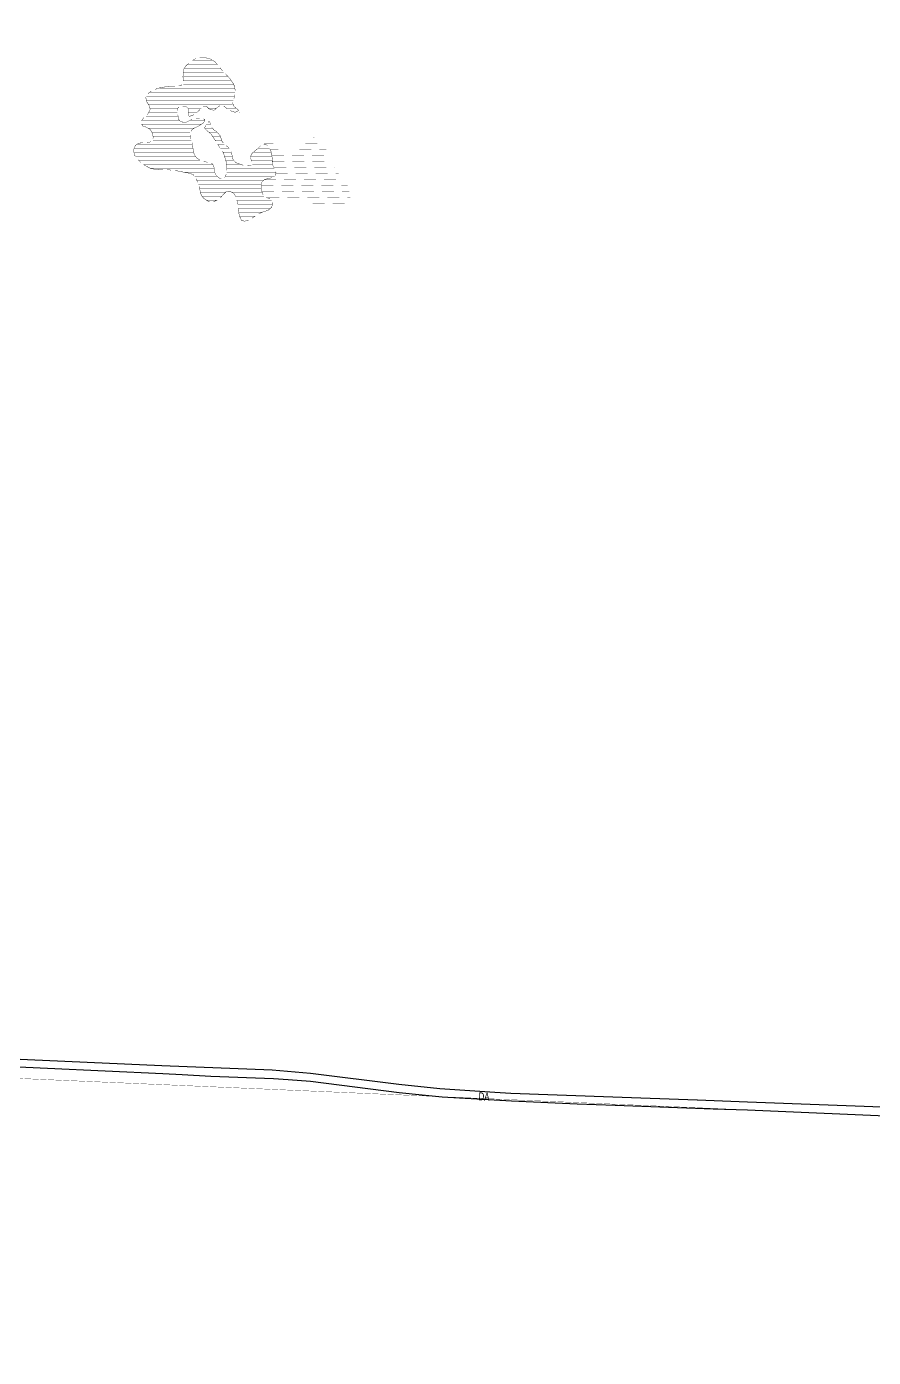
# Model space of a CAD drawing. Extents: x 204256 to 207861, y 4845615 to 4848347.
# Drawn here: x 206515 to 206938, y 4845615 to 4846280 of the extents above; entities that cross this region are included whole.
import ezdxf

# ---------------------------------------------------------------- set-up
doc = ezdxf.new("R2010")
doc.units = 0
doc.header["$LTSCALE"] = 1.5
doc.header["$MEASUREMENT"] = 0
for name, color, linetype in [('HD-AREA-SUJ-INUND', 170, 'CONTINUOUS'), ('HD-HACH-HIDROG', 160, 'CONTINUOUS'), ('HD-LAGOS-INTER', 170, 'CONTINUOUS'), ('LM-LIM-SETOR-FISCAL', 7, 'CONTINUOUS'), ('SV-EIXO-RUA-PAV', 20, 'CONTINUOUS'), ('SV-RUA-PAVIM-S-GUIA-C-GUIA', 7, 'CONTINUOUS'), ('SV-TXT-RUA-PAV-S-GUIA-C-GUIA', 7, 'CONTINUOUS')]:
    doc.layers.add(name, color=color, linetype=linetype)
doc.styles.add('ARIAL', font='ARIAL.TTF')
doc.linetypes.add('Limite', pattern='A,20,-3,[130,ltypeshp.shx,S=6.35,R=0,X=0,Y=0],-3,20', length=46)

# ---------------------------------------------------------------- blocks, each defined once
blk = doc.blocks.new('*X14')
at = {"layer": 'HD-HACH-HIDROG', "const_width": 0.13}
for points in [[(206598.064836, 4846263.277917), (206607.712333, 4846263.278013)], [(206593.040654, 4846257.277767), (206613.257971, 4846257.27797)], [(206593.569932, 4846259.277806), (206611.523078, 4846259.277985)], [(206595.340198, 4846261.277856), (206609.966743, 4846261.278003)], [(206581.045782, 4846249.277516), (206618.929945, 4846249.277894)], [(206593.027243, 4846253.277701), (206616.874957, 4846253.27794)], [(206593.027243, 4846251.277668), (206618.202663, 4846251.27792)], [(206593.033807, 4846255.277734), (206615.23858, 4846255.277956)], [(206574.499846, 4846243.277351), (206618.065811, 4846243.277787)], [(206574.581806, 4846245.277385), (206618.742365, 4846245.277826)], [(206576.466138, 4846247.277437), (206618.942317, 4846247.277861)], [(206575.514783, 4846241.277328), (206617.649137, 4846241.27775)], [(206575.972309, 4846237.277267), (206590.034691, 4846237.277407)], [(206576.560539, 4846239.277306), (206590.415855, 4846239.277444)], [(206595.555507, 4846239.277496), (206602.024095, 4846239.27756)], [(206595.646418, 4846237.277464), (206600.045769, 4846237.277508)], [(206605.501496, 4846239.277595), (206609.605256, 4846239.277636)], [(206614.497778, 4846239.277685), (206619.450695, 4846239.277735)], [(206621.119375, 4846237.277718), (206621.378509, 4846237.277721)], [(206571.886394, 4846231.277127), (206602.295272, 4846231.277431)], [(206572.162086, 4846233.277163), (206591.030723, 4846233.277351)], [(206574.503771, 4846235.277219), (206590.486011, 4846235.277379)], [(206575.767611, 4846229.277133), (206598.599453, 4846229.277361)], [(206596.503479, 4846233.277406), (206603.954405, 4846233.277481)], [(206603.695702, 4846229.277412), (206607.433037, 4846229.277449)], [(206604.478327, 4846231.277453), (206606.956177, 4846231.277478)], [(206577.348417, 4846227.277116), (206596.490356, 4846227.277307)], [(206577.874402, 4846223.277055), (206597.051491, 4846223.277247)], [(206577.961926, 4846225.277089), (206596.58028, 4846225.277275)], [(206606.016904, 4846227.277402), (206610.033883, 4846227.277442)], [(206607.599404, 4846225.277385), (206611.393652, 4846225.277423)], [(206608.97424, 4846223.277366), (206612.289129, 4846223.277399)], [(206568.501287, 4846219.276895), (206597.889666, 4846219.277189)], [(206568.581618, 4846217.276863), (206598.179438, 4846217.277159)], [(206569.990597, 4846221.276943), (206597.609031, 4846221.277219)], [(206610.208588, 4846221.277345), (206613.479509, 4846221.277378)], [(206611.568718, 4846219.277326), (206616.018879, 4846219.27737)], [(206612.932367, 4846217.277306), (206616.98987, 4846217.277347)], [(206628.019828, 4846217.277457), (206636.975962, 4846217.277547)], [(206630.545114, 4846219.277516), (206636.133847, 4846219.277571)], [(206633.218548, 4846221.277575), (206633.569465, 4846221.277579)], [(206569.204594, 4846215.276836), (206598.99674, 4846215.277134)], [(206570.615781, 4846213.276817), (206601.425322, 4846213.277125)], [(206573.111713, 4846211.276809), (206607.774768, 4846211.277156)], [(206613.626317, 4846215.27728), (206617.506904, 4846215.277319)], [(206614.263176, 4846213.277254), (206618.076469, 4846213.277292)], [(206614.677277, 4846211.277225), (206621.428875, 4846211.277292)], [(206626.592589, 4846215.27741), (206637.308562, 4846215.277517)], [(206626.893709, 4846213.27738), (206637.594281, 4846213.277487)], [(206627.529099, 4846211.277353), (206637.513445, 4846211.277453)], [(206576.46887, 4846209.27681), (206608.5591, 4846209.277131)], [(206593.228912, 4846207.276944), (206608.605988, 4846207.277098)], [(206598.800277, 4846205.276967), (206609.796357, 4846205.277077)], [(206599.790091, 4846203.276944), (206633.314119, 4846203.277279)], [(206614.20075, 4846205.277121), (206638.617231, 4846205.277365)], [(206614.685319, 4846207.277159), (206639.571609, 4846207.277408)], [(206614.849574, 4846209.277194), (206638.527718, 4846209.27743)], [(206600.610421, 4846201.276919), (206631.948, 4846201.277233)], [(206601.16333, 4846199.276892), (206632.04324, 4846199.277201)], [(206601.573951, 4846197.276863), (206614.180718, 4846197.276989)], [(206617.434521, 4846197.277021), (206632.390281, 4846197.277171)], [(206602.370378, 4846195.276838), (206612.428985, 4846195.276938)], [(206604.660464, 4846193.276828), (206609.762238, 4846193.276879)], [(206619.226385, 4846195.277006), (206633.443672, 4846195.277149)], [(206619.809726, 4846193.276979), (206637.185297, 4846193.277153)], [(206620.289849, 4846191.276951), (206637.693081, 4846191.277125)], [(206620.597819, 4846189.276921), (206636.808554, 4846189.277083)], [(206620.756489, 4846187.27689), (206632.461008, 4846187.277007)], [(206621.206111, 4846185.276861), (206628.985433, 4846185.276939)]]:
    blk.add_lwpolyline(points, dxfattribs=at)
blk = doc.blocks.new('*X16')
at = {"layer": 'HD-AREA-SUJ-INUND', "const_width": 0.13}
for points in [[(206657.974829, 4846224.387538), (206658.459522, 4846224.387543)], [(206633.427374, 4846221.387259), (206637.427374, 4846221.388093)], [(206636.508716, 4846218.387257), (206639.508716, 4846218.387929)], [(206637.427374, 4846221.388093), (206638.036878, 4846221.387305)], [(206639.508716, 4846218.387929), (206640.497431, 4846218.387297)], [(206650.993665, 4846218.387402), (206656.993665, 4846218.388133)], [(206654.014176, 4846221.387465), (206660.014176, 4846221.388393)], [(206660.993665, 4846218.388621), (206663.993665, 4846218.388987)], [(206663.993665, 4846218.388987), (206664.540336, 4846218.387537)], [(206637.291929, 4846215.387232), (206643.291929, 4846215.387735)], [(206637.577956, 4846212.387202), (206643.577956, 4846212.387698)], [(206638.472062, 4846209.387178), (206644.472062, 4846209.38767)], [(206647.291929, 4846215.38807), (206653.291929, 4846215.388573)], [(206647.577956, 4846212.388029), (206653.577956, 4846212.388525)], [(206648.472062, 4846209.387998), (206654.472062, 4846209.38849)], [(206657.291929, 4846215.388908), (206663.291929, 4846215.389411)], [(206657.577956, 4846212.388856), (206663.577956, 4846212.389352)], [(206658.472062, 4846209.388819), (206664.472062, 4846209.389311)], [(206668.472062, 4846209.389639), (206668.628998, 4846209.387479)], [(206633.390967, 4846203.387061), (206639.390967, 4846203.387492)], [(206639.206302, 4846206.387152), (206645.206302, 4846206.387634)], [(206643.390967, 4846203.387779), (206649.390967, 4846203.38821)], [(206649.206302, 4846206.387955), (206655.206302, 4846206.388437)], [(206653.390967, 4846203.388498), (206659.390966, 4846203.388929)], [(206659.206302, 4846206.388759), (206665.206302, 4846206.389241)], [(206663.390966, 4846203.389216), (206669.390966, 4846203.389647)], [(206669.206302, 4846206.389562), (206670.206302, 4846206.389643)], [(206670.206302, 4846206.389643), (206670.676699, 4846206.387467)], [(206631.990392, 4846200.387014), (206637.990392, 4846200.387427)], [(206632.355647, 4846197.386984), (206638.355647, 4846197.387395)], [(206641.990392, 4846200.387702), (206647.990392, 4846200.388115)], [(206642.355647, 4846197.387669), (206648.355647, 4846197.388079)], [(206651.990392, 4846200.38839), (206657.990392, 4846200.388803)], [(206652.355647, 4846197.388353), (206658.355647, 4846197.388763)], [(206661.990391, 4846200.389078), (206667.990391, 4846200.389491)], [(206662.355647, 4846197.389037), (206668.355647, 4846197.389447)], [(206671.990391, 4846200.389766), (206674.990391, 4846200.389973)], [(206672.355647, 4846197.389721), (206675.355647, 4846197.389926)], [(206674.990391, 4846200.389973), (206675.133602, 4846200.387445)], [(206675.355647, 4846197.389926), (206676.019222, 4846197.387421)], [(206635.057818, 4846194.386979), (206641.057818, 4846194.387399)], [(206637.672157, 4846191.386972), (206643.672157, 4846191.387407)], [(206645.057818, 4846194.38768), (206651.057818, 4846194.388101)], [(206647.672157, 4846191.387697), (206653.672157, 4846191.388132)], [(206655.057818, 4846194.388381), (206661.057818, 4846194.388802)], [(206657.672157, 4846191.388422), (206663.672157, 4846191.388857)], [(206665.057818, 4846194.389083), (206671.057818, 4846194.389504)], [(206667.672157, 4846191.389147), (206673.672157, 4846191.389582)], [(206675.057818, 4846194.389784), (206676.057818, 4846194.389854)], [(206676.057818, 4846194.389854), (206676.551565, 4846194.387393)], [(206637.218064, 4846188.386934), (206643.218064, 4846188.387361)], [(206638.931081, 4846185.386918), (206644.931081, 4846185.387346)], [(206647.218064, 4846188.387646), (206653.218064, 4846188.388073)], [(206648.931081, 4846185.387631), (206654.931081, 4846185.388058)], [(206657.218064, 4846188.388358), (206663.218064, 4846188.388785)], [(206658.931081, 4846185.388343), (206664.931081, 4846185.388771)], [(206667.218064, 4846188.38907), (206673.218064, 4846188.389497)], [(206668.931081, 4846185.389056), (206674.931081, 4846185.389483)], [(206677.218064, 4846188.389782), (206677.468943, 4846188.387337)], [(206678.931081, 4846185.389768), (206679.116629, 4846185.38732)], [(206654.200821, 4846182.387038), (206660.200821, 4846182.387567)], [(206660.820391, 4846179.387071), (206666.820391, 4846179.387671)], [(206664.200821, 4846182.38792), (206670.200821, 4846182.388448)], [(206666.730407, 4846176.387097), (206672.730407, 4846176.387824)], [(206670.820391, 4846179.388071), (206676.820391, 4846179.388672)], [(206674.200821, 4846182.388801), (206680.200821, 4846182.38933)], [(206676.730407, 4846176.388309), (206679.730406, 4846176.388672)], [(206679.730406, 4846176.388672), (206680.454298, 4846176.387234)], [(206680.820391, 4846179.389072), (206681.011521, 4846179.387273)]]:
    blk.add_lwpolyline(points, dxfattribs=at)

msp = doc.modelspace()

# ---------------------------------------------------------------- linework, layer by layer
at = {"layer": 'HD-LAGOS-INTER', "const_width": 0.18}
for points in [[(206597.61, 4846263.06), (206598.45, 4846263.6)], [(206598.45, 4846263.6), (206598.74, 4846263.78)], [(206598.74, 4846263.78), (206599.37, 4846263.98)], [(206601.32, 4846264.4), (206601.71, 4846264.45)], [(206601.71, 4846264.45), (206603.32, 4846264.47)], [(206603.32, 4846264.47), (206603.74, 4846264.47)], [(206603.74, 4846264.47), (206604.31, 4846264.38)], [(206604.31, 4846264.38), (206605.25, 4846264.25)], [(206605.25, 4846264.25), (206606.25, 4846263.93)], [(206606.25, 4846263.93), (206606.69, 4846263.8)], [(206606.69, 4846263.8), (206608.83, 4846262.43)], [(206592.9, 4846254.91), (206593.02, 4846256.92)], [(206593.02, 4846256.92), (206593.04, 4846257.29)], [(206593.04, 4846257.29), (206593.17, 4846257.91)], [(206593.17, 4846257.91), (206593.34, 4846258.77)], [(206593.34, 4846258.77), (206593.97, 4846259.7)], [(206593.97, 4846259.7), (206594.51, 4846260.51)], [(206594.51, 4846260.51), (206595.99, 4846261.89)], [(206608.83, 4846262.43), (206608.92, 4846262.38)], [(206608.92, 4846262.38), (206610.17, 4846260.95)], [(206611.45, 4846259.41), (206612.07, 4846258.63)], [(206612.07, 4846258.63), (206612.42, 4846258.18)], [(206612.42, 4846258.18), (206612.72, 4846257.87)], [(206614.11, 4846256.43), (206614.4, 4846256.14)], [(206614.4, 4846256.14), (206616.14, 4846254.22)], [(206580.21, 4846249.15), (206580.77, 4846249.3)], [(206580.77, 4846249.3), (206581.66, 4846249.53)], [(206581.66, 4846249.53), (206582.73, 4846249.71)], [(206582.73, 4846249.71), (206583.16, 4846249.78)], [(206583.16, 4846249.78), (206583.72, 4846249.84)], [(206583.72, 4846249.84), (206584.67, 4846249.94)], [(206584.67, 4846249.94), (206586.71, 4846250.06)], [(206586.71, 4846250.06), (206587.4, 4846250.1)], [(206587.4, 4846250.1), (206588.71, 4846250.18)], [(206590.7, 4846250.34), (206591.69, 4846250.48)], [(206591.69, 4846250.48), (206591.98, 4846250.53)], [(206591.98, 4846250.53), (206592.32, 4846251.15)], [(206593, 4846253.93), (206592.9, 4846254.91)], [(206593.1, 4846252.94), (206593, 4846253.93)], [(206616.14, 4846254.22), (206616.18, 4846254.19)], [(206616.18, 4846254.19), (206617.33, 4846252.62)], [(206617.33, 4846252.62), (206617.75, 4846252.04)], [(206617.75, 4846252.04), (206618.76, 4846249.99)], [(206618.76, 4846249.99), (206618.79, 4846249.91)], [(206618.79, 4846249.91), (206618.95, 4846248)], [(206574.35, 4846244.68), (206574.44, 4846244.86)], [(206574.49, 4846243.89), (206574.35, 4846244.68)], [(206574.75, 4846242.53), (206574.49, 4846243.89)], [(206575.5, 4846246.53), (206576.29, 4846247.14)], [(206576.29, 4846247.14), (206576.47, 4846247.28)], [(206576.47, 4846247.28), (206577.13, 4846247.68)], [(206578.91, 4846248.58), (206579.83, 4846248.98)], [(206579.83, 4846248.98), (206580.21, 4846249.15)], [(206618.82, 4846245.68), (206618.34, 4846244.08)], [(206618.85, 4846246.01), (206618.82, 4846245.68)], [(206575.08, 4846242.01), (206574.75, 4846242.53)], [(206574.94, 4846235.8), (206575.5, 4846236.45)], [(206575.97, 4846240.63), (206575.08, 4846242.01)], [(206575.5, 4846236.45), (206576.38, 4846238.4)], [(206576.07, 4846240.29), (206575.97, 4846240.63)], [(206576.54, 4846238.76), (206576.07, 4846240.29)], [(206576.38, 4846238.4), (206576.54, 4846238.76)], [(206590.31, 4846239.23), (206590.14, 4846237.99)], [(206590.9, 4846239.7), (206590.31, 4846239.23)], [(206590.33, 4846236.04), (206590.38, 4846235.81)], [(206594.4, 4846240.2), (206592.73, 4846240.19)], [(206594.63, 4846239.97), (206594.4, 4846240.2)], [(206595.74, 4846238.85), (206594.63, 4846239.97)], [(206595.49, 4846236.66), (206595.69, 4846238.43)], [(206595.56, 4846236.45), (206595.49, 4846236.66)], [(206596, 4846235.13), (206595.56, 4846236.45)], [(206595.69, 4846238.43), (206595.74, 4846238.85)], [(206598.41, 4846236.08), (206597.71, 4846235.68)], [(206600.93, 4846238.1), (206600, 4846237.28)], [(206601.44, 4846238.67), (206600.93, 4846238.1)], [(206604.54, 4846240.24), (206602.96, 4846239.86)], [(206604.82, 4846239.98), (206604.54, 4846240.24)], [(206606.29, 4846238.6), (206604.82, 4846239.98)], [(206607.26, 4846238.43), (206606.29, 4846238.6)], [(206608.43, 4846238.21), (206607.26, 4846238.43)], [(206609.03, 4846238.75), (206608.43, 4846238.21)], [(206609.68, 4846239.33), (206609.03, 4846238.75)], [(206609.79, 4846239.4), (206609.68, 4846239.33)], [(206611.44, 4846240.53), (206609.79, 4846239.4)], [(206613.47, 4846240.17), (206613.24, 4846240.26)], [(206614.06, 4846239.69), (206613.47, 4846240.17)], [(206614.83, 4846239.06), (206614.06, 4846239.69)], [(206617.09, 4846237.78), (206616.56, 4846238.07)], [(206617.47, 4846237.66), (206617.09, 4846237.78)], [(206619.03, 4846237.18), (206617.47, 4846237.66)], [(206617.71, 4846242.18), (206617.62, 4846241.93)], [(206617.62, 4846241.93), (206618.32, 4846240.34)], [(206618.32, 4846240.34), (206618.43, 4846240.09)], [(206618.43, 4846240.09), (206620.53, 4846238.36)], [(206619.35, 4846237.35), (206619.03, 4846237.18)], [(206620.8, 4846238.13), (206619.35, 4846237.35)], [(206620.53, 4846238.36), (206620.8, 4846238.13)], [(206572.14, 4846232.99), (206572.76, 4846233.78)], [(206572.81, 4846230.34), (206572.49, 4846231.19)], [(206572.76, 4846233.78), (206573.22, 4846234.37)], [(206572.9, 4846230.31), (206572.81, 4846230.34)], [(206574.35, 4846229.84), (206572.9, 4846230.31)], [(206573.22, 4846234.37), (206573.43, 4846234.51)], [(206574.77, 4846229.61), (206574.35, 4846229.84)], [(206576.51, 4846228.68), (206574.77, 4846229.61)], [(206590.38, 4846235.81), (206590.63, 4846234.06)], [(206590.63, 4846234.06), (206590.68, 4846233.71)], [(206590.68, 4846233.71), (206591.77, 4846232.48)], [(206591.77, 4846232.48), (206591.86, 4846232.38)], [(206591.86, 4846232.38), (206593.72, 4846232.29)], [(206593.72, 4846232.29), (206594.52, 4846232.25)], [(206594.52, 4846232.25), (206595.6, 4846232.77)], [(206595.6, 4846232.77), (206595.9, 4846232.92)], [(206595.9, 4846232.92), (206597.41, 4846233.63)], [(206596.58, 4846235.32), (206596, 4846235.13)], [(206597.71, 4846235.68), (206596.58, 4846235.32)], [(206598.64, 4846229.32), (206597.55, 4846228.61)], [(206599.27, 4846229.62), (206598.64, 4846229.32)], [(206601.13, 4846230.53), (206599.27, 4846229.62)], [(206599.34, 4846234.11), (206600.32, 4846234.26)], [(206600.32, 4846234.26), (206600.42, 4846234.27)], [(206600.42, 4846234.27), (206601.32, 4846234.22)], [(206601.89, 4846231.07), (206601.13, 4846230.53)], [(206603.35, 4846232.1), (206601.89, 4846231.07)], [(206603.27, 4846233.86), (206603.81, 4846233.69)], [(206603.41, 4846232.31), (206603.35, 4846232.1)], [(206603.81, 4846233.69), (206603.41, 4846232.31)], [(206603.69, 4846229.27), (206604.23, 4846230.63)], [(206604.07, 4846228.89), (206603.69, 4846229.27)], [(206605.42, 4846232.16), (206605.95, 4846232.6)], [(206605.95, 4846232.6), (206606.73, 4846231.55)], [(206607.26, 4846229.66), (206607.93, 4846228.92)], [(206576.52, 4846228.65), (206576.51, 4846228.68)], [(206577.56, 4846226.8), (206576.52, 4846228.65)], [(206577.76, 4846225.95), (206577.56, 4846226.8)], [(206578.08, 4846224.6), (206577.76, 4846225.95)], [(206577.88, 4846224.02), (206578.08, 4846224.6)], [(206596.51, 4846225.86), (206596.48, 4846225.75)], [(206596.48, 4846225.75), (206596.89, 4846223.91)], [(206597.3, 4846228.44), (206597.1, 4846227.77)], [(206597.55, 4846228.61), (206597.3, 4846228.44)], [(206604.97, 4846227.98), (206604.07, 4846228.89)], [(206605.53, 4846227.52), (206604.97, 4846227.98)], [(206606.8, 4846226.49), (206605.53, 4846227.52)], [(206607, 4846226.19), (206606.8, 4846226.49)], [(206608.14, 4846224.48), (206607, 4846226.19)], [(206607.93, 4846228.92), (206608.47, 4846228.3)], [(206608.66, 4846223.7), (206608.14, 4846224.48)], [(206608.47, 4846228.3), (206609.48, 4846227.69)], [(206609.22, 4846222.87), (206608.66, 4846223.7)], [(206609.48, 4846227.69), (206609.81, 4846227.48)], [(206609.81, 4846227.48), (206611.49, 4846225.48)], [(206611.49, 4846225.48), (206611.51, 4846225.46)], [(206611.51, 4846225.46), (206611.8, 4846224.54)], [(206611.8, 4846224.54), (206611.98, 4846223.98)], [(206611.98, 4846223.98), (206612.44, 4846222.64)], [(206612.44, 4846222.64), (206612.48, 4846222.54)], [(206568.31, 4846217.55), (206568.42, 4846218.96)], [(206568.46, 4846216.98), (206568.31, 4846217.55)], [(206568.42, 4846218.96), (206568.43, 4846219.08)], [(206568.43, 4846219.08), (206568.8, 4846219.88)], [(206568.79, 4846215.75), (206568.46, 4846216.98)], [(206568.8, 4846219.88), (206569.14, 4846220.63)], [(206569.14, 4846220.63), (206570.12, 4846221.29)], [(206570.12, 4846221.29), (206570.92, 4846221.82)], [(206570.92, 4846221.82), (206572.95, 4846221.91)], [(206574.95, 4846222.01), (206575.6, 4846222.05)], [(206575.6, 4846222.05), (206576.87, 4846222.49)], [(206597.43, 4846221.99), (206597.47, 4846221.84)], [(206597.47, 4846221.84), (206597.79, 4846220.02)], [(206597.79, 4846220.02), (206597.84, 4846219.76)], [(206597.84, 4846219.76), (206598.05, 4846218.04)], [(206598.05, 4846218.04), (206598.08, 4846217.77)], [(206598.08, 4846217.77), (206598.56, 4846216.11)], [(206598.56, 4846216.11), (206598.64, 4846215.86)], [(206610.77, 4846220.39), (206610.29, 4846221.18)], [(206610.82, 4846220.33), (206610.77, 4846220.39)], [(206611.41, 4846219.52), (206610.82, 4846220.33)], [(206612.48, 4846222.54), (206613.07, 4846221.88)], [(206613.18, 4846216.77), (206612.54, 4846217.88)], [(206613.39, 4846216.08), (206613.18, 4846216.77)], [(206613.81, 4846214.7), (206613.39, 4846216.08)], [(206614.48, 4846220.47), (206615.31, 4846219.91)], [(206615.31, 4846219.91), (206615.43, 4846219.83)], [(206615.43, 4846219.83), (206615.93, 4846219.14)], [(206616.93, 4846217.43), (206617.21, 4846216.47)], [(206617.21, 4846216.47), (206617.44, 4846215.66)], [(206626.53, 4846214.78), (206627.23, 4846216.39)], [(206627.23, 4846216.39), (206627.31, 4846216.58)], [(206627.31, 4846216.58), (206628.67, 4846217.76)], [(206628.67, 4846217.76), (206629.09, 4846218.12)], [(206629.09, 4846218.12), (206630.21, 4846219.02)], [(206630.21, 4846219.02), (206630.27, 4846219.07)], [(206630.27, 4846219.07), (206630.93, 4846219.73)], [(206630.93, 4846219.73), (206631.47, 4846220.27)], [(206631.47, 4846220.27), (206631.65, 4846220.41)], [(206633.36, 4846221.11), (206634.35, 4846220.95)], [(206634.35, 4846220.95), (206634.69, 4846220.9)], [(206634.69, 4846220.9), (206635.15, 4846220.43)], [(206636.31, 4846218.83), (206636.78, 4846217.95)], [(206636.78, 4846217.95), (206636.79, 4846217.94)], [(206636.79, 4846217.94), (206637.19, 4846215.99)], [(206637.19, 4846215.99), (206637.23, 4846215.8)], [(206569.16, 4846215.13), (206568.79, 4846215.75)], [(206571.46, 4846212.5), (206570.41, 4846213.58)], [(206571.84, 4846212.19), (206571.46, 4846212.5)], [(206573.93, 4846210.63), (206573.43, 4846210.98)], [(206574.27, 4846210.44), (206573.93, 4846210.63)], [(206576.57, 4846209.22), (206574.27, 4846210.44)], [(206598.64, 4846215.86), (206599.71, 4846214.49)], [(206599.71, 4846214.49), (206599.93, 4846214.22)], [(206599.93, 4846214.22), (206600.47, 4846213.86)], [(206600.47, 4846213.86), (206601.2, 4846213.39)], [(206601.2, 4846213.39), (206601.32, 4846213.34)], [(206603.2, 4846212.66), (206604.18, 4846212.44)], [(206604.18, 4846212.44), (206604.28, 4846212.41)], [(206604.28, 4846212.41), (206605.16, 4846212.24)], [(206607.05, 4846211.66), (206607.77, 4846211.28)], [(206607.77, 4846211.28), (206608.22, 4846210.18)], [(206608.22, 4846210.18), (206608.56, 4846209.34)], [(206608.56, 4846209.34), (206608.51, 4846208.25)], [(206613.97, 4846214.16), (206613.81, 4846214.7)], [(206614.44, 4846212.61), (206613.97, 4846214.16)], [(206614.5, 4846212.24), (206614.44, 4846212.61)], [(206614.76, 4846210.71), (206614.5, 4846212.24)], [(206614.78, 4846210.26), (206614.76, 4846210.71)], [(206614.85, 4846208.97), (206614.78, 4846210.26)], [(206617.44, 4846215.66), (206617.67, 4846214.53)], [(206617.67, 4846214.53), (206617.86, 4846213.63)], [(206617.86, 4846213.63), (206619.25, 4846212.08)], [(206619.25, 4846212.08), (206619.27, 4846212.06)], [(206619.27, 4846212.06), (206620.17, 4846211.7)], [(206620.17, 4846211.7), (206620.74, 4846211.48)], [(206620.74, 4846211.48), (206622.06, 4846211.05)], [(206622.06, 4846211.05), (206622.69, 4846210.84)], [(206622.69, 4846210.84), (206623.03, 4846210.8)], [(206625.01, 4846210.53), (206625.49, 4846210.46)], [(206625.49, 4846210.46), (206626.97, 4846210.79)], [(206626.6, 4846214.55), (206626.53, 4846214.78)], [(206627.21, 4846212.64), (206626.6, 4846214.55)], [(206637.23, 4846215.8), (206637.55, 4846214.02)], [(206637.51, 4846212.02), (206637.5, 4846211.59)], [(206637.5, 4846211.59), (206638, 4846210.11)], [(206637.57, 4846213.87), (206637.51, 4846212.02)], [(206637.55, 4846214.02), (206637.57, 4846213.87)], [(206638, 4846210.11), (206638.07, 4846209.92)], [(206638.07, 4846209.92), (206638.52, 4846209.26)], [(206576.96, 4846209.13), (206576.57, 4846209.22)], [(206579.35, 4846208.61), (206576.96, 4846209.13)], [(206579.9, 4846208.58), (206579.35, 4846208.61)], [(206580.87, 4846208.51), (206579.9, 4846208.58)], [(206580.9, 4846208.51), (206580.87, 4846208.51)], [(206582.9, 4846208.47), (206580.9, 4846208.51)], [(206586.09, 4846208.4), (206584.9, 4846208.44)], [(206586.89, 4846208.32), (206586.09, 4846208.4)], [(206589.04, 4846208.11), (206588.88, 4846208.13)], [(206589.87, 4846207.95), (206589.04, 4846208.11)], [(206591.64, 4846207.59), (206589.87, 4846207.95)], [(206591.83, 4846207.56), (206591.64, 4846207.59)], [(206593.29, 4846207.28), (206591.83, 4846207.56)], [(206593.8, 4846207.2), (206593.29, 4846207.28)], [(206594.91, 4846207.03), (206593.8, 4846207.2)], [(206595.75, 4846206.78), (206594.91, 4846207.03)], [(206597.88, 4846206.15), (206595.75, 4846206.78)], [(206598.4, 4846205.58), (206597.88, 4846206.15)], [(206599.81, 4846203.24), (206599.52, 4846203.96)], [(206599.89, 4846203.03), (206599.81, 4846203.24)], [(206600.27, 4846202.11), (206599.89, 4846203.03)], [(206608.51, 4846208.25), (206608.48, 4846207.75)], [(206608.48, 4846207.75), (206609.57, 4846205.5)], [(206609.57, 4846205.5), (206609.61, 4846205.41)], [(206609.61, 4846205.41), (206611.15, 4846204.3)], [(206611.15, 4846204.3), (206611.32, 4846204.18)], [(206611.32, 4846204.18), (206612.06, 4846203.9)], [(206613.62, 4846204.55), (206614.14, 4846205.1)], [(206614.14, 4846205.1), (206614.48, 4846206.29)], [(206614.77, 4846208.27), (206614.85, 4846208.97)], [(206633.44, 4846203.46), (206632.63, 4846202.62)], [(206634.22, 4846203.75), (206633.44, 4846203.46)], [(206635.16, 4846204.11), (206634.22, 4846203.75)], [(206635.35, 4846204.13), (206635.16, 4846204.11)], [(206635.94, 4846204.19), (206635.35, 4846204.13)], [(206636.34, 4846204.28), (206635.94, 4846204.19)], [(206637.31, 4846204.52), (206636.34, 4846204.28)], [(206639.17, 4846205.87), (206638.92, 4846205.67)], [(206639.25, 4846206.54), (206639.17, 4846205.87)], [(206639.36, 4846207.54), (206639.25, 4846206.54)], [(206601.31, 4846198.76), (206600.97, 4846200.24)], [(206601.39, 4846198.28), (206601.31, 4846198.76)], [(206601.58, 4846197.27), (206601.39, 4846198.28)], [(206601.88, 4846196.35), (206601.58, 4846197.27)], [(206602.18, 4846195.44), (206601.88, 4846196.35)], [(206613.19, 4846196.24), (206611.63, 4846194.51)], [(206613.67, 4846196.71), (206613.19, 4846196.24)], [(206614.43, 4846197.45), (206613.67, 4846196.71)], [(206615.35, 4846197.61), (206614.43, 4846197.45)], [(206616.18, 4846197.76), (206615.35, 4846197.61)], [(206616.32, 4846197.69), (206616.18, 4846197.76)], [(206618.29, 4846196.67), (206616.32, 4846197.69)], [(206618.69, 4846196), (206618.29, 4846196.67)], [(206632.1, 4846200.75), (206631.94, 4846199.83)], [(206631.94, 4846199.83), (206632.27, 4846197.79)], [(206632.37, 4846202.35), (206632.1, 4846200.75)], [(206632.27, 4846197.79), (206632.3, 4846197.6)], [(206632.3, 4846197.6), (206632.92, 4846195.9)], [(206632.63, 4846202.62), (206632.37, 4846202.35)], [(206602.21, 4846195.41), (206602.18, 4846195.44)], [(206603.52, 4846194), (206602.21, 4846195.41)], [(206603.58, 4846193.96), (206603.52, 4846194)], [(206605.58, 4846192.71), (206603.58, 4846193.96)], [(206606.22, 4846192.64), (206605.58, 4846192.71)], [(206609.99, 4846193.38), (206608.2, 4846192.49)], [(206619.2, 4846195.14), (206618.69, 4846196)], [(206619.95, 4846192.7), (206619.82, 4846193.25)], [(206620.04, 4846192.28), (206619.95, 4846192.7)], [(206620.26, 4846191.3), (206620.04, 4846192.28)], [(206634.53, 4846194.72), (206634.84, 4846194.5)], [(206634.84, 4846194.5), (206635.42, 4846194.29)], [(206635.42, 4846194.29), (206636.32, 4846193.96)], [(206637.21, 4846189.78), (206636.17, 4846188.87)], [(206636.32, 4846193.96), (206636.35, 4846193.93)], [(206637.37, 4846190.38), (206637.21, 4846189.78)], [(206637.73, 4846191.77), (206637.37, 4846190.38)], [(206637.43, 4846192.24), (206637.73, 4846191.77)], [(206620.67, 4846188.62), (206620.58, 4846189.33)], [(206620.69, 4846188.34), (206620.67, 4846188.62)], [(206620.85, 4846186.62), (206620.69, 4846188.34)], [(206620.92, 4846186.35), (206620.85, 4846186.62)], [(206621.23, 4846185.16), (206620.92, 4846186.35)], [(206621.54, 4846184.46), (206621.23, 4846185.16)], [(206622.07, 4846183.28), (206621.54, 4846184.46)], [(206622.74, 4846183.06), (206622.07, 4846183.28)], [(206623.69, 4846182.76), (206622.74, 4846183.06)], [(206623.7, 4846182.77), (206623.69, 4846182.76)], [(206625.22, 4846183.18), (206623.7, 4846182.77)], [(206625.6, 4846183.37), (206625.22, 4846183.18)], [(206628.41, 4846184.94), (206627.36, 4846184.3)], [(206629.06, 4846185.36), (206628.41, 4846184.94)], [(206630.97, 4846186.58), (206630.75, 4846186.44)], [(206631.64, 4846186.88), (206630.97, 4846186.58)], [(206632.66, 4846187.33), (206631.64, 4846186.88)], [(206633.5, 4846187.59), (206632.66, 4846187.33)], [(206634.14, 4846187.79), (206633.5, 4846187.59)], [(206634.45, 4846187.91), (206634.14, 4846187.79)], [(206635.57, 4846188.34), (206634.45, 4846187.91)], [(206636.17, 4846188.87), (206635.57, 4846188.34)]]:
    msp.add_lwpolyline(points, dxfattribs=at)
at = {"layer": 'LM-LIM-SETOR-FISCAL', "linetype": 'Limite', "ltscale": 0.1, "const_width": 0.13, "flags": 128}
msp.add_lwpolyline([(204255.91, 4845774.54), (204446.84, 4845974), (204535.1, 4846039.96), (204560.77, 4846069.41), (204570.54, 4846097.54), (204632.4, 4846153.82), (204654.94, 4846153.05), (205078.23, 4846433.21), (204983.84, 4846565.04), (204273.38, 4846554.21), (204347.03, 4846594.12), (204378.32, 4846626.2), (204398.13, 4846660.67), (204526.98, 4846971.03), (204438.64, 4847114.19), (204402.08, 4847237.98), (204373.18, 4847447.79), (204373.2, 4847552.6), (204365.79, 4847552.5), (205446.22, 4847576.17), (205460.3, 4847496.97), (205556.14, 4847515.7), (205660.88, 4847539.89), (205654.63, 4847591.47), (205807.66, 4847598.84), (205876.3, 4847605.11), (205880.92, 4847594.37), (205947.96, 4847607.22), (205959.47, 4847609.16), (205968.56, 4847603.73), (205972.79, 4847599.34), (206017.95, 4847599.66), (206211.07, 4847610.99), (206253.35, 4847609.47), (206274.49, 4847604.21), (206283.85, 4847619.28), (206186.17, 4847750.07), (206524.96, 4848001.52), (206519.68, 4848013.26), (206960.49, 4848346.74), (206966.87, 4848336.83), (206987.16, 4848307.84), (207005.71, 4848281.99), (207017.4, 4848267.11), (206974.73, 4848235.13), (206955.48, 4848219.86), (206950.26, 4848216.07), (206955.58, 4848209.27), (206959.42, 4848202.77), (206982.67, 4848172.12), (206995.35, 4848155.22), (207005.92, 4848142.54), (207020.41, 4848120.82), (207031.95, 4848105.77), (207060.87, 4848065.4), (207066.5, 4848058.01), (207069.11, 4848053.33), (207069.26, 4848049.8), (207069.37, 4848045.04), (207075.04, 4848034.33), (207087.01, 4848019.05), (207090.77, 4848014.03), (207100.06, 4848001.48), (207111.59, 4847986.15), (207126.09, 4847965.9), (207130.37, 4847960.22), (207134.22, 4847955.66), (207145.03, 4847940.16), (207159.13, 4847921.36), (207169.47, 4847906.92), (207186.34, 4847883.83), (207193.03, 4847885.67), (207202.51, 4847892.47), (207242.67, 4847921.29), (207248.23, 4847915.4), (207260.72, 4847896.98), (207285.87, 4847860.83), (207310.76, 4847826.26), (207315.6, 4847819.35), (207328.91, 4847799.72), (207333.8, 4847793.43), (207340.01, 4847785.42), (207350.49, 4847771.92), (207365.1, 4847750.55), (207367.63, 4847745.51), (207368.81, 4847743.14), (207390.62, 4847713.26), (207400.06, 4847698.96), (207410.24, 4847685.38), (207427.79, 4847661.69), (207431.06, 4847656.73), (207440.44, 4847642.51), (207457.67, 4847619.01), (207463.75, 4847610.71), (207498.88, 4847562.81), (207506.17, 4847553.18), (207511.91, 4847545.61), (207531.85, 4847519.47), (207540.14, 4847507.78), (207556.36, 4847486.66), (207571.87, 4847465.34), (207564.83, 4847458.43), (207551.89, 4847445.71), (207534.74, 4847428.33), (207518.94, 4847409.14), (207499.11, 4847384.81), (207498.17, 4847383.65), (207496.47, 4847381.56), (207486.15, 4847368.88), (207482.26, 4847364.11), (207477.47, 4847358.01), (207465.6, 4847339.64), (207465.56, 4847339.57), (207453.37, 4847317.61), (207438.93, 4847286.56), (207430.8, 4847269.09), (207410.93, 4847225.64), (207406.21, 4847217.15), (207396.71, 4847200.13), (207391.02, 4847192.25), (207379.11, 4847175.75), (207360.52, 4847152.72), (207355.52, 4847146.52), (207336.47, 4847121.03), (207323.47, 4847103.64), (207318.06, 4847094.89), (207310.15, 4847082.08), (207305.19, 4847073.38), (207304.65, 4847072.43), (207303.79, 4847070.78), (207287.7, 4847039.93), (207271.61, 4847010.96), (207261.28, 4846991.91), (207237.73, 4846950.07), (207236, 4846947.01), (207246.02, 4846928.73), (207251.02, 4846918.92), (207261.83, 4846899.5), (207265.63, 4846893.3), (207284.85, 4846863.07), (207289.66, 4846855.66), (207307.47, 4846827.84), (207314.88, 4846816.63), (207320.06, 4846808.15), (207332.53, 4846791.25), (207339.11, 4846782.58), (207345.12, 4846773.87), (207348.76, 4846768.8), (207357.76, 4846756.36), (207363.08, 4846749.04), (207366.95, 4846743.73), (207375.37, 4846734.54), (207383.22, 4846728.41), (207384.7, 4846727.73), (207392.17, 4846724.3), (207394.9, 4846723.05), (207402.49, 4846720.73), (207417.51, 4846716.14), (207437.03, 4846709.56), (207455.89, 4846703.64), (207460.62, 4846701.8), (207464.4, 4846700.29), (207467.39, 4846699.09), (207481.11, 4846693.55), (207488.13, 4846690.92), (207492.95, 4846689.16), (207510.17, 4846679.84), (207529.47, 4846668.22), (207543.72, 4846659.45), (207561.49, 4846646.95), (207570.84, 4846639.98), (207577.05, 4846635.29), (207586.86, 4846628.1), (207606.11, 4846612.63), (207623.66, 4846599.69), (207639.45, 4846588.94), (207662.08, 4846572.67), (207671.27, 4846565.58), (207685.28, 4846561.61), (207697.24, 4846558.13), (207709.78, 4846554.65), (207731.23, 4846549.14), (207735.6, 4846547.91), (207745.02, 4846545.25), (207762.81, 4846541.24), (207775.65, 4846538.39), (207787.75, 4846535.54), (207783.77, 4846513.63), (207781.5, 4846502.37), (207779.56, 4846492.81), (207778.5, 4846480), (207783.13, 4846476.08), (207788.36, 4846474.34), (207788.71, 4846474.22), (207798.97, 4846471.45), (207842.08, 4846460.36), (207844.37, 4846459.93), (207847.21, 4846459.39), (207851.95, 4846457.87), (207854.6, 4846457.02), (207858.96, 4846455.96), (207860.74, 4846451.34), (207859.67, 4846437.09), (207856.83, 4846420), (207854.33, 4846403.63), (207846.53, 4846396.15), (207836.81, 4846356.4), (207833.21, 4846341.98), (207827.16, 4846317.88), (207806.6, 4846238.03), (207795.3, 4846194.29), (207792.57, 4846183.36), (207787.76, 4846165.39), (207754.01, 4846025.3), (207739.36, 4845961), (207739.21, 4845960.34), (207737.77, 4845953.31), (207733.28, 4845938.2), (207726.95, 4845910.14), (207723, 4845891.36), (207741.21, 4845886.65), (207760.55, 4845879.79), (207773.24, 4845875.33), (207781.18, 4845873.09), (207785.9, 4845871.77), (207797.77, 4845868.36), (207799.24, 4845867.93), (207814.84, 4845863.98), (207831.48, 4845857.74), (207850.72, 4845850.88), (207842.01, 4845830.09), (207833.57, 4845800.72), (207825.14, 4845777.91), (207814.83, 4845746.81), (207813.3, 4845742.3), (207812.54, 4845740.05), (207809.34, 4845729.53), (207804.2, 4845714.63), (207791.7, 4845677.75), (207783.5, 4845679.57), (207766.81, 4845685.02), (207754.43, 4845688.82), (207739.64, 4845691.3), (207722.13, 4845693.94), (207717.1, 4845694.68), (207690.08, 4845700.62), (207680.08, 4845702.89), (207670.03, 4845704.98), (207667.81, 4845700.16), (207660.99, 4845676.98), (207660.54, 4845673.8), (207657.39, 4845659.57), (207656.59, 4845656.53), (207655.95, 4845653.98), (207650.56, 4845639.59), (207647.27, 4845633.02), (207644.17, 4845622.85), (207641.37, 4845615.1), (207618.1, 4845615.4), (207601.33, 4845615.86), (207592.93, 4845615.82), (207543.69, 4845617.43), (207493.78, 4845618.83), (207471.28, 4845620.61), (207442.67, 4845621.38), (207409.05, 4845621.45), (207395.8, 4845621.64), (207345.61, 4845622.76), (207297.34, 4845623.66), (207294.87, 4845656.58), (207289.29, 4845728.51), (207262.54, 4845726.7), (207256.04, 4845726.92), (207223.17, 4845727.38), (207195.16, 4845729.67), (207135.61, 4845730.44), (207094.04, 4845731.93), (207071.52, 4845732.83), (207036.85, 4845734.18), (207004.87, 4845734.18), (206995.29, 4845734.45), (206955.41, 4845735.22), (205304.22, 4845806.54), (205065.89, 4845798.29), (204762.24, 4845774.02), (204255.91, 4845774.54)], close=True, dxfattribs=at)
at = {"layer": 'SV-EIXO-RUA-PAV'}
msp.add_lwpolyline([(206496.27, 4845760.91), (206582.82, 4845756.88), (206592.55, 4845756.31), (206606.88, 4845755.48), (206638.13, 4845754.43), (206645.45, 4845753.87), (206656.58, 4845753.03), (206700.79, 4845747.42), (206712.33, 4845746.23), (206722.34, 4845745.2), (206757.04, 4845743.21), (206789.83, 4845741.71), (206808.66, 4845741.11), (206857.69, 4845739.25), (206874.84, 4845738.78), (206955.41, 4845735.22)], dxfattribs=at)
at = {"layer": 'SV-RUA-PAVIM-S-GUIA-C-GUIA'}
msp.add_lwpolyline([(206955.43, 4845739.61), (206874.86, 4845742.57), (206849.88, 4845743.52), (206849.6, 4845743.53), (206807.5, 4845745.01), (206756.57, 4845746.97), (206748.59, 4845747.47), (206721.15, 4845749.2), (206700.7, 4845751.37), (206656.64, 4845756.91), (206637.44, 4845758.5), (206582.32, 4845760.68), (206496.44, 4845764.48), (206425.62, 4845767.82), (206319.8, 4845772.3), (206285.51, 4845773.28), (206282.58, 4845773.28), (206280.17, 4845773.59), (206277.6, 4845775.06), (206275.49, 4845777.04)], dxfattribs=at)

# ---------------------------------------------------------------- block references
at = {"layer": 'HD-AREA-SUJ-INUND'}
msp.add_blockref('*X16', (0, 0), dxfattribs=at)
at = {"layer": 'HD-LAGOS-INTER'}
msp.add_blockref('*X14', (0, 0), dxfattribs=at)

# ---------------------------------------------------------------- texts
at = {"layer": 'SV-TXT-RUA-PAV-S-GUIA-C-GUIA', "style": 'ARIAL', "width": 0.7}
msp.add_text('DA', height=4, rotation=357, dxfattribs=at).set_placement((206740.42, 4845743.51))

doc.saveas('drawing.dxf')
